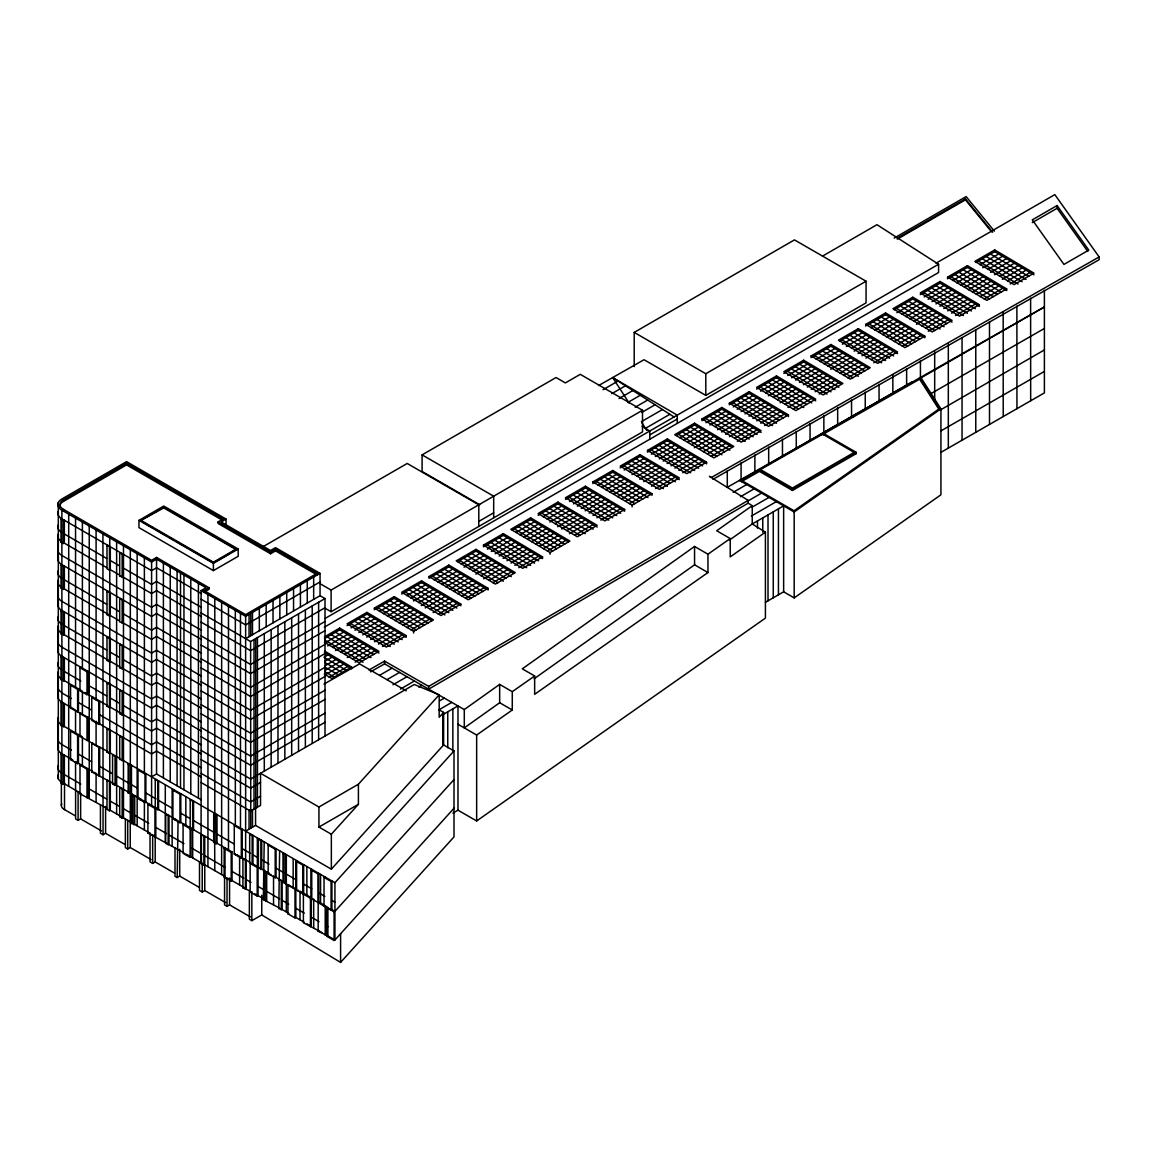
<?xml version="1.0" encoding="UTF-8"?>
<svg xmlns="http://www.w3.org/2000/svg" width="1157" height="1157" viewBox="0 0 1157 1157"><rect width="100%" height="100%" fill="white"/><g stroke="black" fill="none" stroke-linecap="round" stroke-linejoin="round"><path stroke-width="1.5" d="M58.313 534.057L58.313 538.179A13.768 7.94 0 0 0 61.885 541.736L61.032 542.228L61.032 519.305L61.885 518.828L151.596 570.618L156.557 567.754L201.477 593.686M58.313 579.888L58.313 584.01A13.768 7.94 0 0 0 61.885 587.568L61.032 588.06L61.032 565.137L61.885 564.645L151.596 616.45L156.557 613.586L201.477 639.517M58.313 625.72L58.313 629.842A13.768 7.94 0 0 0 61.885 633.4L61.032 633.877L61.032 610.968L61.885 610.477L151.596 662.281L156.557 659.418L201.477 685.349M58.313 671.552L58.313 675.659A13.768 7.94 0 0 0 61.885 679.231L61.032 679.709L61.032 656.8L61.885 656.308L151.596 708.113L156.557 705.249L201.477 731.181M58.313 717.383L58.313 721.491A13.768 7.94 0 0 0 61.885 725.063L61.032 725.54L61.032 702.632L61.885 702.14L74.178 709.241M57.966 548.823L58.313 547.811M58.313 556.98L58.313 561.087A13.768 7.94 0 0 0 61.885 564.645M57.966 594.655L58.313 593.642M58.313 602.811L58.313 606.919A13.768 7.94 0 0 0 61.885 610.477M57.966 640.486L58.313 639.474M58.313 648.643L58.313 652.75A13.768 7.94 0 0 0 61.885 656.308M57.966 685.855L58.313 684.843M58.313 694.46L58.313 698.582A13.768 7.94 0 0 0 61.885 702.14M57.966 737.877L58.313 736.864M58.313 746.019L58.313 750.141A13.768 7.94 0 0 0 61.885 753.699L72.804 760.004M201.101 782.522L250.606 811.1L260.527 805.373L260.527 773.281L318.942 807.022L358.41 784.229L439.183 694.836L414.322 684.496L250.606 779.023L201.101 750.43M245.631 831.145L255.567 825.418L331.35 869.167L331.35 834.226L358.41 804.289L358.41 784.229M438.937 709.704L443.608 712.408L439.183 717.297L439.183 694.836M331.35 869.167L443.608 744.949L443.608 712.408M327.055 936.418L327.894 935.926L327.894 907.29L327.055 907.768L327.055 936.418L334.098 940.482L334.937 939.99L334.937 882.704L454.007 750.951L443.608 744.949M327.055 907.768L334.098 911.832L334.937 911.354L454.007 779.587M454.007 808.237L334.937 939.99L329.311 936.736M261.757 895.243L261.757 914.927L340.592 962.393L454.007 836.873L454.007 750.951M499.665 684.394L499.665 702.733L464.29 727.898L464.29 709.559L499.665 684.394L512.276 691.684L512.276 710.008L476.655 735.042L476.655 820.964L457.984 810.189L452.864 813.14M707.954 554.203L694.562 546.466L522.299 668.847L534.65 675.963L534.65 694.301L707.954 572.541L707.954 554.203L730.226 538.555L716.704 530.745L752.238 505.667L748.203 503.165L748.203 500.403L709.472 476.351L711.381 477.479L1099.15 256.97L1054.822 194.607L935.999 263.218M534.086 678.812L694.562 564.804L694.562 546.466M729.503 540.044L752.238 523.991L783.636 505.869L783.636 591.806L765.384 602.334M512.276 691.684L534.65 675.963M919.453 377.63L939.354 408.71L794.078 510.772L741.435 480.372L741.435 481.645L759.455 471.391L792.458 490.438L856.223 453.616L856.223 452.358L823.712 433.586L740.451 480.936M752.238 505.667L752.238 523.991L765.413 532.177L730.226 556.893L730.226 538.555M783.636 591.806L794.179 597.894L794.179 511.958L940.93 408.869L921.059 377.833L1044.395 306.967L727.276 487.314L727.276 470.639M476.655 820.964L765.413 618.113L765.413 532.177M794.179 597.894L940.93 494.791L940.93 408.869M96.089 698.51L96.089 699.681L96.089 529.978M96.089 723.067L96.089 721.418L96.089 744.804M223.041 520.607L223.041 519.059L126.561 463.364L62.362 500.518A11.657 6.725 0 0 0 62.362 508.704L151.596 560.306L156.557 557.443L209.041 587.742L209.041 589.289L204.08 592.153L204.08 590.605L209.041 587.742M221.479 519.71L126.561 464.912L62.362 502.066A11.657 6.725 0 0 0 60.063 507.041M748.203 503.165L428.683 689.138L428.683 686.39L748.203 500.403M61.032 519.305L64.358 520.26L64.358 543.168L106.603 567.552M61.032 542.228L64.358 543.168M138.97 520.361L163.773 506.043L238.197 549.011L238.197 556.286L213.394 570.603L138.97 527.635L138.97 520.361L213.394 563.329L238.197 549.011M236.216 549.691L163.773 507.88L140.952 520.361L163.773 507.185L236.216 549.011L231.646 552.323M61.032 565.137L64.358 566.077L64.358 589L106.603 613.384M106.994 545.844L110.305 546.784L110.305 569.692L109.467 570.184L106.994 568.752L106.994 545.844L107.832 545.352M201.477 616.609L156.557 590.663L151.596 593.527L123.018 577.025L119.692 576.085L119.692 553.176L120.53 552.684M119.692 553.176L123.018 554.116L123.018 577.025M61.032 588.06L64.358 589M119.692 576.085L120.53 575.593M315.543 574.017L275.511 550.906L270.55 553.769L218.08 523.47L218.08 521.923L223.041 519.059M61.032 610.968L64.358 611.908L64.358 634.831L106.545 659.186M226.02 525.929L226.02 519.059L126.561 461.643L61.885 498.985A13.768 7.94 0 0 0 61.885 510.223L151.596 562.027L156.557 559.164L206.062 587.742L201.101 590.605L201.101 862.717M226.02 519.059L221.059 521.923L270.55 550.501L275.511 547.637L320.055 573.351L320.055 595.696L245.631 638.664M106.994 591.661L110.305 592.615L110.305 615.524L109.467 616.016L106.994 614.584L106.994 591.661L107.832 591.184M201.477 662.426L156.557 636.495L151.596 639.358L123.018 622.856L119.692 621.916L119.692 598.993L120.53 598.516M119.692 598.993L123.018 599.948L123.018 622.856M61.032 633.877L64.358 634.831M106.994 614.584L107.832 614.092M140.952 520.361L213.394 562.186L236.216 549.011M190.269 549.517L213.394 562.866L228.609 554.087M61.032 656.8L64.358 657.74L64.358 680.663L80.874 690.194L79.992 690.657L79.992 667.734L80.831 667.256M262.61 546.943L407.206 463.465L478.796 504.799L478.796 526.449M479.678 504.727L422.088 471.478L422.088 454.875L556.04 377.529L565.383 382.924L580.264 374.333L642.511 410.272L642.511 431.923L331.104 611.72L324.871 608.134M634.21 366.595L634.21 332.406L794.454 239.889L866.058 281.223L866.058 302.874L705.799 395.39L644.03 359.726L598.588 385.57M106.994 637.493L110.305 638.447L110.305 661.356L109.467 661.847L106.994 660.416L106.994 637.493L107.832 637.015M218.08 521.923L270.55 552.222L275.511 549.358L317.076 573.351L317.076 574.899M201.477 708.258L156.557 682.326L151.596 685.19L123.018 668.688L119.692 667.748L119.692 644.825L120.53 644.348M119.692 644.825L123.018 645.78L123.018 668.688M61.032 679.709L64.358 680.663M79.992 667.734L87.021 671.798L87.874 671.32L87.874 694.229L87.021 694.721L79.992 690.657M106.994 660.416L107.832 659.924L119.229 666.504M91.49 719.235L70.563 708.127L70.563 685.219L71.401 684.727M822.482 256.145L876.963 224.704L938.587 264.259L938.587 272.502L324.336 627.152M70.563 685.219L77.606 689.283L78.445 688.791L78.445 711.7M119.692 667.748L120.53 667.256M603.028 389.721L618.055 381.029M61.032 702.632L64.358 703.572L64.358 726.495L82.393 736.908L82.393 765.544M106.994 683.324L110.305 684.279L110.305 707.187L109.467 707.679L106.994 706.247L106.994 683.324L107.832 682.847M611.793 393.669L625.46 385.787M70.563 708.127L71.459 707.665M91.765 697.454L98.808 701.518L99.661 701.041L99.661 723.949L98.808 724.441L91.765 720.377L91.765 697.454L92.618 696.977M894.202 238.096L966.124 196.574L994.369 231.154M619.067 398.5L632.865 390.531M317.076 573.351L245.631 614.598L204.08 590.605M897.268 238.241L965.43 198.888L992.634 232.21M897.268 239.152L965.43 199.814L965.43 198.888M201.101 590.605L245.631 616.319L320.055 573.351M106.603 750.879L79.992 736.488L79.992 713.565L80.831 713.088M119.692 690.657L123.018 691.611L123.018 714.52L122.165 715.012L119.692 713.58L119.692 690.657L120.53 690.179M61.032 725.54L64.358 726.495M627.889 402.434L640.269 395.275M320.055 581.942L245.631 624.91L201.101 599.196M79.992 713.565L87.021 717.629L87.874 717.152L87.874 740.061M106.994 706.247L107.832 705.756L84.967 692.566M78.445 734.536L78.445 763.172L77.606 763.663L70.563 759.599L70.563 731.036L71.401 730.559M635.179 407.235L647.66 400.033M70.563 731.036L77.606 735.114L78.445 734.623M320.2 583.779L331.104 590.07L642.511 410.272M634.21 332.406L705.799 373.74L866.058 281.223M79.992 736.488L80.831 735.997M119.692 713.58L120.53 713.088L151.596 731.022L156.557 728.158L201.477 754.089M641.672 412.514L655.064 404.776M201.101 612.95L250.606 641.528L325.016 598.559L325.016 736.054M61.032 754.19L64.358 755.131L64.358 783.781L63.519 784.258L61.032 782.826L61.032 754.19L61.885 753.699M106.994 729.156L110.305 730.11L110.305 753.019L109.467 753.511L106.994 752.079L106.994 729.156L107.832 728.664M641.441 421.669L662.469 409.52M325.016 607.729L250.606 650.697L201.101 622.119M113.429 783.463L91.765 771.936L91.765 743.286L92.618 742.794M478.796 521.417L493.677 512.811M70.563 759.599L71.459 759.137M645.62 428.278L669.86 414.278M91.765 743.286L98.808 747.35L99.661 746.872L99.661 775.508M334.937 882.704L123.018 760.351L119.692 759.411L119.692 736.488L120.53 736.011M325.016 618.503L938.587 264.259M119.692 736.488L123.018 737.443L123.018 760.351M325.016 621.483L250.606 664.436L201.101 635.858M649.742 434.916L677.264 419.022M106.632 808.179L79.992 793.774L79.992 765.124L80.831 764.647M106.994 752.079L107.832 751.587M1057.093 205.541L1032.29 219.859L1063.963 264.418L1088.766 250.1L1057.093 205.541L1057.093 208.289L1087.739 251.416M61.032 782.826L61.928 782.378M325.016 630.637L250.606 673.605L201.101 645.028M1032.29 222.607L1057.093 208.289M79.992 765.124L87.021 769.188L87.874 768.711L87.874 797.347M62.97 783.954L63.823 783.463L80.831 793.283L79.992 793.774M112.576 755.304L115.902 756.244L115.902 784.894L115.064 785.386L112.576 783.94L112.576 755.304L113.429 754.812M324.437 636.914L339.695 628.106L378.932 651.333L359.089 662.787L324.379 642.236M366.943 612.386L347.086 623.84L386.322 647.052L406.165 635.598L366.943 612.386L366.943 614.092L406.165 637.319L406.165 635.598M374.376 609.797L374.376 608.09L394.219 596.622L433.456 619.848L413.613 631.303L413.613 633.024M421.553 580.843L401.71 592.297L440.947 615.524L460.79 604.07L421.553 580.843L421.553 582.564L460.79 605.776L460.79 604.07M448.844 565.093L448.844 566.814L429.001 578.269L429.001 576.548L448.844 565.093L488.08 588.306L488.08 590.027M476.033 549.387L456.191 560.856L495.413 584.068L515.27 572.614L476.033 549.387L476.033 551.108L513.751 573.438M503.324 535.358L483.481 546.813L483.481 545.092L503.324 533.637L542.546 556.864L542.546 558.585L503.324 535.358L503.324 533.637M550.038 552.54L569.895 541.071L530.658 517.859L510.815 529.313L550.038 552.54L550.038 554.246M557.949 502.109L538.106 513.563L577.329 536.776L597.171 525.321L557.949 502.109L557.949 503.816L597.171 527.042M585.428 487.95L565.585 499.405L565.585 497.698L585.428 486.229L624.664 509.456L624.664 511.177L585.428 487.95L585.428 486.229M592.876 483.655L592.876 481.934L612.718 470.48L651.941 493.706L651.941 495.413M640.052 454.701L620.21 466.155L659.432 489.382L679.289 477.913L640.052 454.701L640.052 456.422L679.289 479.634M667.343 438.937L667.343 440.658L647.501 452.127L647.501 450.406L667.343 438.937L706.565 462.164L706.565 463.885M694.576 423.216L674.733 434.67L713.956 457.897L733.813 446.443L694.576 423.216L694.576 424.937L732.294 447.267M702.024 418.921L721.867 407.466L761.089 430.679L741.247 442.148L702.024 418.921L702.024 420.642L721.867 409.188L721.867 407.466M729.358 404.863L729.358 403.142L749.201 391.688L788.438 414.9L788.438 416.621M776.492 375.924L756.649 387.393L795.871 410.605L815.714 399.151L776.492 375.924L776.492 377.645L815.714 400.872M803.681 360.232L783.824 371.686L823.061 394.913L842.903 383.459L803.681 360.232L803.681 361.953L841.399 384.283M811.115 355.937L830.957 344.482L870.194 367.695L850.352 379.149L811.115 355.937L811.115 357.658M858.292 328.689L838.449 340.158L877.686 363.37L897.528 351.916L858.292 328.689L858.292 330.41L897.528 353.637M865.74 326.115L865.74 324.394L885.582 312.94L924.819 336.166L924.819 337.887M912.815 297.219L892.973 308.673L932.209 331.9L952.052 320.431L912.815 297.219L912.815 298.94L952.052 322.152M940.106 281.469L920.263 292.923L959.5 316.136L979.343 304.681L940.106 281.469L940.106 283.176L979.343 306.403L979.343 304.681M947.597 278.851L947.597 277.13L967.44 265.676L1006.677 288.903L1006.677 290.624M994.731 249.926L974.888 261.381L1014.125 284.608L1033.968 273.153L994.731 249.926L994.731 251.648L1033.968 274.86M324.437 638.635L339.695 629.827L339.695 628.106M347.086 625.561L366.943 614.092M375.909 608.915L394.219 598.343L394.219 596.622M401.71 594.018L421.553 582.564M457.709 561.695L476.033 551.108M512.334 530.152L530.658 519.58L530.658 517.859M538.106 515.284L557.949 503.816M594.394 482.773L612.718 472.201L612.718 470.48M620.21 467.876L640.052 456.422M676.252 435.509L694.576 424.937M730.877 403.981L749.201 393.394L749.201 391.688M756.649 389.099L776.492 377.645M783.824 373.407L803.681 361.953M812.272 356.992L830.957 346.203L830.957 344.482M839.606 341.199L858.292 330.41M866.897 325.45L885.582 314.661L885.582 312.94M894.13 309.729L912.815 298.94M920.263 294.645L940.106 283.176M948.754 278.186L967.44 267.397L967.44 265.676M976.045 262.437L994.731 251.648M119.692 759.411L120.53 758.92L109.785 752.715M515.906 532.495L534.577 521.72M543.197 516.745L561.868 505.956M569.504 501.545L589.347 490.091M597.967 485.116L616.638 474.341M624.129 470.017L643.972 458.548M651.42 454.195L671.262 442.741M679.824 437.794L698.495 427.02M705.944 422.71L725.786 411.256M733.278 406.931L753.12 395.477M760.568 391.182L780.411 379.727M787.743 375.49L807.6 364.021M324.943 642.916L343.615 632.141M351.005 627.875L370.862 616.406M379.467 611.446L398.138 600.657M406.801 595.653L425.472 584.878M434.092 579.903L452.763 569.128M461.281 564.211L479.953 553.422M487.401 549.127L507.243 537.672M816.206 359.292L834.877 348.517M842.368 344.193L862.211 332.739M870.831 327.764L889.502 316.975M896.892 312.708L916.734 301.254M924.183 296.959L944.025 285.504M952.688 280.5L971.359 269.711M979.979 264.736L998.65 253.962M325.016 644.391L250.606 687.359L201.101 658.781M519.84 534.809L538.497 524.034M547.131 519.045L565.787 508.285M573.424 503.873L593.266 492.405M601.9 487.43L620.557 476.655M629.234 471.637L647.891 460.876M655.339 456.509L675.182 445.055M683.758 440.108L702.415 429.334M709.863 425.038L729.705 413.584M737.197 409.26L757.04 397.791M765.674 392.816L784.33 382.041M791.663 377.804L811.52 366.35M327.691 645.91L347.534 634.455M354.924 630.189L374.781 618.735M383.401 613.745L402.058 602.985M410.749 597.967L429.392 587.192M438.026 582.217L456.682 571.442M464.029 567.205L483.872 555.75M491.32 551.455L511.163 539.986M820.139 361.606L838.796 350.831M846.288 346.507L866.13 335.053M874.764 330.063L893.421 319.303M902.012 314.342L920.654 303.568M928.102 299.273L947.945 287.818M956.637 282.814L975.279 272.04M982.727 267.744L1002.569 256.29M128.167 764.3L129.006 763.808L129.006 792.458L128.167 792.935L128.167 764.3L131.479 765.24L131.479 793.89L128.167 792.935M523.774 537.108L542.416 526.348M549.85 522.053L569.707 510.599M577.343 506.188L597.186 494.733M605.834 489.744L624.476 478.984M631.968 474.645L651.81 463.19M659.259 458.837L679.101 447.383M687.692 442.408L706.334 431.648M714.983 426.658L733.625 415.898M741.116 411.574L760.959 400.12M768.407 395.824L788.25 384.355M795.582 380.118L815.439 368.664M332.826 647.544L351.453 636.784M358.844 632.517L378.701 621.049M387.349 616.059L405.977 605.299M413.468 600.975L433.311 589.52M441.96 584.516L460.602 573.756M469.149 568.825L487.791 558.064M495.239 553.769L515.082 542.315M824.088 363.92L842.715 353.16M851.422 348.127L870.05 337.367M878.698 332.377L897.34 321.617M905.945 316.656L924.573 305.896M932.021 301.601L951.864 290.147M960.57 285.114L979.198 274.354M987.847 269.364L1006.489 258.604M325.016 653.56L250.606 696.528L201.101 667.936M106.994 780.715L110.305 781.669L110.305 810.305L109.467 810.797L106.994 809.365L106.994 780.715L107.832 780.237M527.708 539.422L546.335 528.677M554.998 523.673L573.626 512.913M581.262 508.502L601.105 497.047M609.768 492.043L628.396 481.298M637.102 476.265L655.73 465.519M663.178 461.151L683.02 449.697M691.64 444.722L710.253 433.976M717.702 429.681L737.544 418.212M745.036 413.888L764.878 402.434M773.541 397.43L792.169 386.684M799.501 382.446L819.358 370.992M328.096 654.848L323.974 657.234L346.348 670.308M335.53 650.552L355.373 639.098M362.763 634.831L382.62 623.377M391.283 618.373L409.896 607.613M418.617 602.58L437.23 591.834M445.908 586.83L464.521 576.085M473.083 571.139L491.711 560.393M499.159 556.083L519.001 544.629M828.022 366.219L846.635 355.474M854.126 351.15L873.969 339.695M882.646 334.691L901.26 323.946M909.879 318.97L928.493 308.21M935.941 303.915L955.783 292.461M964.504 287.428L983.117 276.682M990.566 272.387L1010.408 260.918M325.189 661.11L332.001 657.176M340.693 652.158L359.292 641.412M366.682 637.145L386.539 625.691M395.217 620.687L413.816 609.941M421.307 605.617L441.15 594.163M449.842 589.144L468.44 578.399M475.787 574.161L495.63 562.707M503.078 558.412L522.921 546.957M531.656 541.736L550.255 530.991M557.688 526.695L577.545 515.241M585.182 510.83L605.024 499.376M613.702 494.357L632.315 483.612M639.807 479.287L659.649 467.833M667.097 463.48L686.94 452.011M694.33 447.745L714.173 436.29M721.621 431.995L741.463 420.541M748.955 416.216L768.798 404.762M777.475 399.743L796.088 388.998M803.421 384.76L823.278 373.306M830.712 369.257L850.554 357.802M858.046 353.464L877.888 342.009M886.58 337.005L905.179 326.26M913.813 321.27L932.412 310.539M939.86 306.243L959.703 294.775M968.438 289.742L987.037 278.996M994.485 274.701L1014.327 263.246M113.082 784.229L113.921 783.752L129.006 792.458M137.987 769.969L145.03 774.033L145.869 773.541L145.869 802.105L145.03 802.596L137.987 798.532L137.987 769.969L138.826 769.477M535.59 544.05L554.174 533.319M561.608 529.009L581.465 517.555M589.101 513.144L608.944 501.69M617.65 496.671L636.234 485.94M643.726 481.616L663.568 470.147M671.017 465.794L690.859 454.339M699.508 449.35L718.092 438.619M725.54 434.309L745.383 422.855M752.874 418.53L772.717 407.076M780.151 402.781L800.008 391.326M807.34 387.089L827.197 375.62M325.146 665.723L335.92 659.49M344.627 654.472L363.211 643.74M370.602 639.474L390.459 628.02M399.151 622.987L417.735 612.255M425.226 607.931L445.069 596.477M453.775 591.458L472.36 580.727M480.965 575.752L499.549 565.021M506.997 560.726L526.84 549.271M835.889 370.847L854.473 360.116M861.965 355.792L881.808 344.338M890.514 339.305L909.098 328.574M916.489 324.307L936.331 312.853M943.779 308.557L963.622 297.103M972.372 292.056L990.956 281.31M999.662 276.292L1018.247 265.56M325.016 667.3L250.606 710.268L201.101 681.69M119.692 788.047L123.018 789.002L123.018 817.637L122.165 818.129L119.692 816.697L119.692 788.047L120.53 787.57M325.146 670.293L339.84 661.818M347.288 657.509L367.131 646.054M374.521 641.788L394.378 630.334M403.084 625.301L421.654 614.584M430.418 609.522L448.988 598.791M457.709 593.758L476.279 583.041M483.626 578.804L503.469 567.349M510.917 563.054L530.759 551.585M539.524 546.35L558.093 535.633M566.814 530.6L585.384 519.883M593.02 515.472L612.863 504.004M621.584 498.971L640.154 488.254M648.918 483.192L667.488 472.475M674.936 468.108L694.779 456.653M703.442 451.649L722.011 440.933M729.46 436.637L749.302 425.183M756.794 420.859L776.636 409.39M785.357 404.357L803.927 393.64M811.259 389.403L831.116 377.949M839.823 373.161L858.393 362.43M865.884 358.106L885.727 346.652M894.448 341.619L913.018 330.902M921.681 325.898L940.251 315.167M947.699 310.871L967.541 299.417M976.306 294.355L994.875 283.639M1002.324 279.343L1022.166 267.889M543.457 548.664L562.013 537.947M569.446 533.652L589.303 522.197M596.94 517.786L616.782 506.332M625.518 501.285L644.073 490.582M651.565 486.244L671.407 474.789M678.855 470.436L698.698 458.982M707.375 453.963L725.931 443.247M734.666 438.214L753.221 427.497M760.713 423.173L780.556 411.718M787.989 407.423L807.846 395.954M815.179 391.717L835.036 380.263M325.218 674.849L343.759 664.132M352.495 659.085L371.05 648.383M378.44 644.116L398.297 632.648M407.018 627.615L425.574 616.898M433.065 612.574L452.908 601.119M461.643 596.072L480.198 585.355M488.833 580.38L507.388 569.663M514.836 565.368L534.679 553.914M843.757 375.461L862.312 364.759M871.091 359.682L889.646 348.966M898.382 343.933L916.937 333.216M925.614 328.212L944.17 317.495M951.618 313.2L971.461 301.746M980.239 296.669L998.795 285.953M1007.53 280.92L1026.085 270.203M325.016 676.469L250.606 719.437L201.101 690.859M151.596 776.853L156.557 773.99L201.477 799.921M91.49 770.793L75.552 761.595L75.624 818.925L78.097 820.356L80.628 818.896L101.469 830.914M329.166 677.163L347.707 666.461M355.141 662.166L374.998 650.711M382.388 646.445L402.231 634.976M410.981 629.929L429.522 619.226M438.315 614.15L456.856 603.448M465.606 598.4L484.132 587.698M492.781 582.694L511.322 571.992M518.77 567.697L538.612 556.242M547.406 550.992L565.947 540.29M574.696 535.228L593.237 524.526M600.873 520.115L620.716 508.661M629.466 503.613L648.007 492.911M655.498 488.587L675.341 477.118M682.789 472.765L702.632 461.31M711.324 456.292L729.865 445.59M737.313 441.28L757.155 429.825M764.647 425.501L784.489 414.047M793.239 409L811.78 398.297M819.127 394.06L838.97 382.591M847.719 377.789L866.26 367.087M873.752 362.763L893.594 351.309M902.344 346.247L920.871 335.544M928.276 331.278L948.118 319.824M955.552 315.528L975.394 304.074M984.202 298.998L1002.743 288.281M1010.177 283.986L1030.019 272.531M174.996 847.647L174.996 876.297L177.18 877.556L178.077 820.79L158.567 809.524L155.255 808.584L155.255 779.934L156.094 779.456M324.481 651.001L351.641 667.083L331.799 678.537L324.249 674.068M488.08 588.306L468.238 599.774L429.001 576.548M542.546 556.864L522.704 568.318L483.481 545.092M624.664 509.456L604.822 520.91L565.585 497.698M632.098 506.882L632.098 505.161L651.941 493.706M706.565 462.164L686.723 473.618L647.501 450.406M788.438 414.9L768.581 426.355L729.358 403.142M924.819 336.166L904.976 347.621L865.74 324.394M1006.677 288.903L986.834 300.357L947.597 277.13M131.392 794.816L132.245 794.324L132.245 822.96L131.392 823.451L131.392 794.816L134.718 795.756L134.718 824.406L131.392 823.451M155.255 779.934L158.567 780.888L158.567 809.524M325.016 690.223L250.606 733.191L201.101 704.613M137.987 798.532L138.883 798.07M139.925 799.646L140.764 799.154M119.692 816.697L120.53 816.206L150.034 833.242L150.034 861.878L152.666 863.411L155.197 861.951L174.548 873.116M325.016 699.392L250.606 742.346L201.101 713.768M183.92 852.81L147.908 832.982L147.908 804.346L148.747 803.855M172.914 790.13L179.957 794.194L180.796 793.716L180.796 822.265L179.957 822.757L172.914 818.693L172.914 790.13L173.752 789.653M100.428 804.592L100.428 833.242L103.06 834.761L105.591 833.3L124.927 844.465M379.612 675.312L392.021 668.153M147.908 804.346L154.951 808.41L155.79 807.919L144.379 801.251L144.379 829.974M155.255 808.584L156.585 808.381L155.747 808.873M325.016 713.131L250.606 756.099L201.101 727.522M387.06 679.607L399.498 672.434M183.92 824.16L183.081 824.652L183.081 853.288L190.124 857.351L190.225 800.123L191.064 799.646M325.016 722.301L250.606 765.269L201.101 736.691M165.682 814.6L169.009 815.555L169.009 844.191L168.155 844.682L165.682 843.251L165.682 814.6L166.521 814.109M392.961 684.799L406.975 676.7M733.162 492.347L746.684 484.537M147.908 832.982L148.747 832.505M149.195 833.734L150.034 833.242M400.423 689.08L414.437 680.981M149.947 834.154L152.666 834.761L152.666 863.411M174.852 819.807L175.69 819.33M125.375 819.011L125.375 847.647L127.718 848.992L130.249 847.531L151.075 859.564M151.827 835.253L152.666 834.761M740.48 496.715L754.118 488.833M418.791 687.07L421.915 685.262M260.527 782.45L250.606 788.177L201.101 759.599M747.784 501.068L761.552 493.128M213.698 813.675L217.01 814.629L217.01 843.265L216.171 843.757L213.698 842.325L213.698 813.675L214.537 813.197L214.624 832.722L192.669 820.053M190.124 828.716L191.064 828.282M165.682 843.251L166.521 842.759M190.717 829.063L191.57 828.571L179.537 821.629M752.021 507.214L768.986 497.423M854.271 452.358L792.458 488.052L759.469 469.004M260.527 796.204L250.606 801.931L201.101 773.353M759.455 471.391L759.455 470.132L792.458 489.18L856.223 452.358M751.414 516.022L776.318 501.646M201.405 835.224L204.731 836.164L204.731 864.814L203.878 865.306L201.405 863.874L201.405 835.224L202.244 834.732M939.932 410.258L1044.395 349.935M439.631 700.809L444.331 698.105M234.278 825.563L241.321 829.627L242.16 829.15L242.16 857.699L241.321 858.19L234.278 854.126L234.278 825.563L235.131 825.086M185.12 854.473L185.959 853.982M438.532 710.051L451.808 702.386M213.698 842.325L214.537 841.833L214.537 813.197M214.19 842.614L215.028 842.122M190.124 857.351L190.963 856.874L190.963 828.224M224.154 848.37L225.008 847.879L225.008 876.529L224.154 877.006L224.154 848.37L231.198 852.434L232.051 851.942L232.051 880.593L231.198 881.07L224.154 877.006M250.158 863.382L250.158 892.018L257.201 896.082L258.04 895.59L258.04 866.955L257.201 867.446L249.666 863.093L249.666 834.443L250.505 833.951M177.18 877.556L179.711 876.095L199.047 887.26M201.405 863.874L202.244 863.382L202.229 892.018L204.76 890.557L225.601 902.59M249.666 834.443L252.978 835.383L252.978 864.033L259.24 867.649L258.387 868.126L258.387 839.49L259.24 838.999M236.216 855.24L237.069 854.748M258.387 839.49L261.713 840.43L261.713 869.081L269.422 873.535M261.757 914.927L251.836 920.654L249.362 919.222L249.362 890.586L242.927 887.838L242.927 859.203L243.765 858.711M268.164 845.131L275.207 849.195L276.046 848.703L276.046 877.266L275.207 877.758L268.164 873.694L268.164 845.131L269.017 844.639M242.927 859.203L246.253 860.143L246.253 888.793M249.666 863.093L250.505 862.601L241.003 857.12M226.194 878.192L227.032 877.7L227.032 906.336L224.559 904.904L224.559 876.268M252.978 864.033L252.139 864.525L252.139 835.875M318.942 807.022L318.942 827.067L358.41 804.289M283.002 853.692L283.841 853.201L283.841 881.851L283.002 882.343L283.002 853.692L286.329 854.633L286.329 911.933M258.387 868.126L261.713 869.081M279.632 850.785L278.794 908.549L279.632 908.071L263.362 899.64L264.201 841.862M263.362 871.004L266.689 871.944L266.689 900.594M242.927 887.838L243.765 887.361L228.291 878.423M268.164 873.694L269.06 873.231M270.102 874.808L270.955 874.316M295.758 861.054L296.597 860.562L296.597 889.126L295.802 889.646L302.787 893.681L303.64 893.19L303.64 864.641L302.787 865.118L295.758 861.054L295.845 917.429L304.233 922.274M250.158 892.018L251.836 892.018L251.836 920.654M227.032 906.336L229.563 904.875L250.404 916.908M250.997 892.51L251.836 892.018M278.794 879.913L282.12 880.853L282.12 909.503L288.802 913.365L287.963 913.842L287.963 885.206L288.802 884.715M283.002 882.343L295.845 888.778L295.006 889.27L287.963 885.206M310.886 869.789L311.725 869.312L311.783 897.89L310.886 898.353L310.886 869.789L317.929 873.853L318.768 873.376L318.768 901.925L317.929 902.417L310.886 898.353M263.362 899.64L264.215 899.163L264.215 870.512M295.758 889.617L296.64 889.154M297.696 890.731L298.535 890.239M324.032 877.382L331.076 881.446L331.914 880.954L331.914 909.518L331.076 910.009L324.032 905.945L324.032 877.382L324.871 876.89M321.834 932.426L303.394 922.751L303.394 894.115L304.233 893.623M278.794 908.549L282.12 909.503M303.394 894.115L310.438 898.179L311.276 897.687L311.276 926.338M312.824 899.466L313.663 898.975L313.706 927.74M327.894 935.926L318.175 931.284L318.175 902.648L319.014 902.156L324.683 905.425M287.963 913.842L295.006 917.906L295.845 917.429M324.032 905.945L324.929 905.483M318.175 902.648L325.218 906.712L326.057 906.22L326.057 934.87M325.97 907.059L326.809 906.567M318.175 931.284L319.014 930.807M740.046 480.705L911.774 382.041M823.408 434.077L919.641 379.178L919.641 377.92M930.141 394.103L1044.395 328.458M940.742 430.983L1044.395 371.426M940.742 452.459L1044.395 392.903L1044.395 290.306M323.974 684.105L359.552 663.872L406.252 690.83M368.938 670.004L384.558 661.124L428.683 686.39M370.5 671.87L384.558 663.872L464.29 709.559M712.958 479.331L1099.15 259.718L1099.15 256.97M986.299 256.507L1026.028 279.444M982.336 258.806L1022.05 281.744M978.359 261.092L1018.088 284.029M959.008 272.271L997.406 294.428M955.046 274.556L993.444 296.727M951.068 276.856L989.466 299.012M931.674 288.05L971.403 310.987M927.712 290.335L967.426 313.272M923.734 292.634L963.463 315.572M904.384 303.799L944.112 326.737M900.421 306.099L940.149 329.036M896.458 308.384L934.842 330.555M877.151 319.534L915.549 341.691M873.188 321.82L911.586 343.991M869.211 324.105L907.609 346.276M849.86 335.284L889.588 358.222M845.897 337.569L885.626 360.507M841.934 339.869L881.648 362.806M822.526 351.063L860.924 373.234M818.563 353.362L858.292 376.285M814.586 355.647L852.984 377.818M795.235 366.581L834.964 389.504M791.272 368.866L831.001 391.804M787.31 371.151L827.024 394.089M768.06 382.273L806.443 404.444M764.083 384.558L803.811 407.495M760.12 386.857L798.518 409.028M821.745 433.586L856.223 453.616M740.769 398.022L779.167 420.193M736.792 400.322L776.521 423.245M732.829 402.607L772.558 425.545M713.435 413.801L753.149 436.739M709.458 416.101L749.186 439.038M705.495 418.386L745.224 441.323M686.144 429.565L724.542 451.736M682.182 431.85L721.896 454.788M678.204 434.15L716.602 456.306M739.468 480.372L794.179 511.958M658.912 445.286L698.626 468.223M654.934 447.585L694.663 470.509M650.972 449.871L690.7 472.808M631.621 461.108L670.019 483.264M627.658 463.393L667.372 486.33M623.681 465.692L663.409 488.616M604.287 476.886L642.685 499.057M600.309 479.172L638.707 501.343M596.347 481.471L634.745 503.642M576.996 492.636L616.724 515.574M694.562 564.804L707.954 572.541M573.033 494.936L612.747 517.859M569.056 497.221L608.784 520.158M549.517 508.502L587.901 530.673M545.54 510.801L585.268 533.739M541.577 513.086L579.975 535.257M422.088 454.875L493.677 496.208L493.677 517.859M522.226 524.266L560.624 546.422M518.249 526.551L556.647 548.722M514.287 528.85L552.684 551.007M494.892 540.218L534.606 563.155M490.915 542.517L530.644 565.455M486.952 544.802L526.681 567.74M467.602 555.982L505.999 578.138M463.639 558.267L503.353 581.204M459.662 560.552L498.06 582.723M440.412 571.674L478.81 593.845M436.449 573.959L474.847 596.13M432.472 576.258L470.87 598.429M413.121 587.423L452.85 610.361M409.159 589.723L448.887 612.646M405.196 592.008L444.91 614.946M385.787 603.202L424.185 625.373M381.824 605.501L420.222 627.673M377.847 607.787L416.245 629.958M320.055 595.696L325.016 598.559M358.496 618.966L398.225 641.904M499.665 702.733L512.276 710.008M354.534 621.251L394.262 644.189M350.571 623.551L390.285 646.474M142.499 521.937L153.288 528.17M156.369 529.949L167.158 536.183M170.238 537.962L173.319 539.74M176.399 541.519L187.188 547.738M331.264 634.687L370.992 657.624M327.301 636.972L365.699 659.143M324.654 640.038L363.052 662.209M457.984 724.253L476.655 735.042M325.146 662.657L342.371 672.607M325.146 667.242L338.408 674.907M325.146 671.827L334.431 677.192M201.477 607.439L156.557 581.508L151.596 584.372L123.018 567.87M64.358 533.999L106.603 558.397M109.785 560.219L119.229 565.686M109.785 569.389L119.229 574.841M201.477 630.348L156.557 604.417L151.596 607.28L61.885 555.49A13.768 7.94 0 0 1 58.313 551.918L57.966 550.906M201.477 653.271L156.557 627.325L151.596 630.203L123.018 613.687M64.358 579.831L106.603 604.229M109.785 606.051L119.229 611.518M109.785 615.22L119.229 620.673M201.477 676.18L156.557 650.248L151.596 653.112L61.885 601.322A13.768 7.94 0 0 1 58.313 597.75L57.966 596.737M201.477 699.103L156.557 673.157L151.596 676.021L123.018 659.519M64.358 625.662L106.603 650.046M109.785 651.883L119.229 657.335M201.477 722.011L156.557 696.08L151.596 698.944L61.885 647.139A13.768 7.94 0 0 1 58.313 643.581L57.966 642.569M201.477 744.934L156.557 718.989L151.596 721.852L123.018 705.351M64.358 671.494L80.831 680.996M87.874 685.06L106.603 695.878M109.785 697.714L119.229 703.167M318.942 827.067L331.35 834.226M109.785 706.884L119.229 712.336M201.477 767.843L156.557 741.912L151.596 744.775L99.661 714.78M61.885 692.971L71.401 698.481M78.445 702.545L91.49 710.065M201.477 777.012L156.557 751.067L151.596 753.945L95.713 721.679M92.661 719.914L94.18 720.797M190.225 800.123L193.552 801.078L193.552 829.714L192.713 830.205L183.081 824.652M71.401 750.04L61.885 744.529A13.768 7.94 0 0 1 58.313 740.972L57.966 739.959M78.445 754.104L91.49 761.624M99.661 766.339L112.215 773.599M115.902 775.725L129.006 783.289M131.479 784.721L137.162 788.004M145.869 793.022L156.094 798.923M158.567 800.355L172.133 808.193M180.796 813.197L189.762 818.361M217.01 834.096L233.801 843.786M242.16 848.616L250.505 853.432M252.978 854.864L257.346 857.395M261.713 859.911L269.017 864.12M276.046 868.184L283.841 872.682M286.329 874.114L296.597 880.043M303.64 884.107L311.725 888.778M318.768 892.842L324.871 896.371M331.914 900.435L334.937 902.185M94.18 772.355L95.713 773.238M96.754 773.831L96.089 773.454L96.089 802.09M143.179 800.543L130.322 793.21L130.322 821.86M192.669 829.207L232.051 851.942M236.592 854.56L239.615 856.31L239.615 884.96M275.062 876.775L283.841 881.851M311.276 897.687L300.025 891.194L300.025 919.829M330.714 908.91L334.937 911.354M64.358 774.612L80.831 784.113M87.874 788.177L106.603 798.995M109.785 800.832L119.229 806.284M123.018 808.468L132.245 813.805M134.718 815.237L148.747 823.336M155.79 827.4L166.521 833.59M169.009 835.021L183.92 843.641M190.963 847.705L202.244 854.213M204.731 855.645L225.008 867.36M232.051 871.423L243.765 878.192M246.253 879.624L250.997 882.372M258.04 886.436L264.215 889.993M266.689 891.425L279.632 898.902M282.12 900.334L288.802 904.196M295.845 908.259L304.233 913.104M311.276 917.168L319.014 921.637M326.057 925.701L327.894 926.757M119.229 815.454L109.785 810.001L109.785 537.889M187.217 854.705L225.008 876.529M254.945 893.811L264.215 899.163M307.053 923.893L309.874 925.513M61.711 803.84A10.254 5.915 0 0 0 63.476 808.974L75.089 815.743M202.229 892.018L199.496 890.442L199.496 861.791M629.249 403.229L612.66 377.572L677.264 415.132L677.264 423.375M990.522 254.077L1028.674 276.378M963.231 269.827L1001.384 292.142M935.897 285.62L975.365 308.688M908.607 301.37L946.759 323.671M881.374 317.09L919.526 339.406M854.083 332.854L893.566 355.922M826.749 348.633L864.901 370.934M799.458 364.137L838.941 387.219M772.269 379.843L811.751 402.911M744.978 395.593L783.144 417.894M717.644 411.371L757.126 434.453M690.367 427.121L729.836 450.203M663.12 442.856L702.603 465.924M635.829 458.664L675.312 481.746M608.495 474.457L647.978 497.524M581.219 490.206L620.687 513.289M553.726 506.072L593.208 529.154M526.435 521.821L564.602 544.137M499.101 537.788L538.583 560.87M471.825 553.538L511.293 576.62M444.635 569.244L482.787 591.545M417.344 584.994L456.827 608.076M390.01 600.772L428.162 623.073M362.72 616.522L402.202 639.604M335.487 632.257L373.639 654.558M967.44 267.397L1005.361 289.843M885.582 314.661L923.503 337.106M830.957 346.203L868.878 368.635M749.201 393.394L786.919 415.725M721.867 409.188L761.089 432.4M667.343 440.658L705.061 462.988M612.718 472.201L650.436 494.531M592.876 481.934L632.098 505.161M530.658 519.58L568.376 541.91M448.844 566.814L486.562 589.13M394.219 598.343L431.951 620.673M374.376 608.09L413.613 631.303M339.695 629.827L378.932 653.04M324.481 652.722L350.137 667.907M642.106 426.268L649.742 431.011L649.742 439.27M612.66 377.572L674.3 417.127M965.43 199.814L991.506 231.733M641.947 422.84L646.821 430.39M919.641 379.178L939.354 409.968L939.354 408.71M57.966 687.938L58.313 688.95A13.768 7.94 0 0 0 61.885 692.522M1030.612 298.159L1030.67 400.785M1016.887 306.041L1016.945 408.681M214.667 841.906L214.797 870.628M1003.177 312.274L1003.22 416.563M989.495 321.848L989.495 424.445M975.77 329.745L975.77 432.342M962.046 337.627L962.046 440.224M948.321 343.846L948.321 448.106M934.682 351.67L934.682 400.438M920.422 360.81L920.422 377.471M906.625 368.649L906.625 385.31M892.842 374.825L892.842 393.163M879.045 384.341L879.045 401.002M865.248 392.18L865.248 408.855M853.389 415.594L853.389 416.853M851.552 400.091L851.552 416.751M837.668 407.886L837.668 424.547L823.856 432.385L823.856 415.725M823.712 433.586L823.712 434.844M821.918 433.673L821.918 434.945M810.059 423.563L810.059 440.238M796.262 431.416L796.262 448.077M792.458 489.18L792.458 490.438M782.465 439.255L782.465 455.93M778.444 508.863L778.444 594.785M773.266 511.857L773.266 597.779M768.667 447.108L768.667 463.769M768.017 514.879L768.017 600.816M762.752 517.917L762.752 532.249M757.488 520.954L757.488 528.113M754.87 454.947L754.87 471.622M741.073 462.8L741.073 479.461M705.799 373.74L705.799 395.39M457.984 810.189L457.984 705.915L442.798 714.679L442.798 745.238M452.864 708.865L452.864 752.007M447.759 711.815L447.759 747.769M384.558 661.124L384.558 663.872M351.641 667.083L351.641 668.804M340.592 933.742L340.592 962.393M334.098 911.832L334.098 940.482M331.104 590.07L331.104 611.72M331.076 881.446L331.076 910.009M325.218 906.712L325.218 935.348M320.561 874.403L320.561 903.053M318.623 602.262L318.623 739.742M317.929 873.853L317.929 902.417M313.663 577.054L313.663 599.398M312.216 605.95L312.216 743.445M310.438 898.179L310.438 926.815M307.256 580.742L307.256 603.086M306.865 866.492L306.865 895.142M305.376 609.898L305.376 747.393M302.787 865.118L302.787 893.681M300.415 584.69L300.415 607.035M298.52 613.861L298.52 751.341M295.006 889.27L295.006 917.906M293.56 588.653L293.56 610.997M293.169 858.595L293.169 887.231M291.68 617.809L291.68 755.304M286.719 592.601L286.719 614.946M285.475 855.124L285.475 883.774M284.839 621.757L284.839 759.252M281.281 881.345L281.281 909.981M279.864 596.549L279.864 618.894M277.984 625.72L277.984 763.201M275.511 549.358L275.511 550.906M275.207 849.195L275.207 877.758M273.544 875.82L273.544 904.543M273.023 600.512L273.023 622.856M271.143 629.668L271.143 767.163M270.55 552.222L270.55 553.769M266.182 604.46L266.182 626.805M265.85 872.436L265.85 901.072M264.288 633.617L264.288 771.112M260.875 840.922L260.875 869.558M259.327 608.408L259.327 630.753M257.447 637.579L257.447 807.152M257.346 837.914L257.346 866.55M257.201 867.446L257.201 896.082M255.74 638.563L255.74 808.136M255.567 807.788L255.567 825.418M254.019 639.546L254.019 809.119M252.486 612.371L252.486 634.716M252.486 809.567L252.486 827.197M250.78 613.355L250.78 635.699M250.606 641.528L250.78 828.181M249.059 614.338L249.059 636.683M249.059 809.784L249.059 829.179M245.631 616.319L245.631 859.709M245.4 860.634L245.4 889.27M241.321 829.627L241.321 858.19M240.482 613.34L240.482 828.166M235.334 610.361L235.334 825.201M231.198 852.434L231.198 881.07M229.563 878.033L229.563 904.875M228.479 606.413L228.479 849.889M221.638 602.464L221.638 874.576M216.171 815.107L216.171 843.757M214.797 598.516L214.797 813.342M213.394 563.329L213.394 570.603M207.942 594.553L207.942 866.68M204.76 865.494L204.76 890.557M203.878 836.656L203.878 865.306M198.425 583.33L198.425 798.156M192.669 800.572L192.669 857.858M190.789 578.919L190.789 793.76M185.829 796.623L185.829 825.259M183.949 574.971L183.949 789.797M180.521 572.99L180.521 787.83M179.957 794.194L179.957 822.757M179.711 849.238L179.711 876.095M177.093 571.023L177.093 785.849M172.133 788.712L172.133 845.998M170.253 567.06L170.253 781.901M168.155 816.032L168.155 844.682M165.292 784.764L165.292 842.05M163.397 563.112L163.397 777.938M157.728 781.365L157.728 810.016M156.557 557.443L156.557 773.99M155.79 807.919L155.79 836.569M155.197 835.094L155.197 861.951M154.951 808.41L154.951 837.046M151.596 562.027L151.596 805.503M145.03 774.033L145.03 802.596M144.379 557.862L144.379 772.688M137.162 553.697L137.162 825.809M133.879 796.247L133.879 824.883M130.64 765.732L130.64 794.367M130.322 549.749L130.322 764.575M130.249 820.689L130.249 847.531M127.718 820.356L127.718 848.992M126.561 463.364L126.561 464.912M123.481 545.786L123.481 817.912M122.165 554.608L122.165 577.517M122.165 600.425L122.165 623.348M122.165 646.257L122.165 669.18M122.165 692.088L122.165 715.012M122.165 737.92L122.165 760.843M122.165 789.479L122.165 818.129M116.626 541.838L116.626 813.949M115.064 756.736L115.064 785.386M109.467 547.275L109.467 570.184M109.467 593.093L109.467 616.016M109.467 638.924L109.467 661.847M109.467 684.756L109.467 707.679M109.467 730.588L109.467 753.511M109.467 782.146L109.467 810.797M105.591 806.443L105.591 833.3M102.93 533.927L103.06 834.761M98.808 701.518L98.808 724.441M98.808 747.35L98.808 776M89.248 526.03L89.248 798.142M87.021 671.798L87.021 694.721M87.021 717.629L87.021 740.552M87.021 769.188L87.021 797.838M82.393 522.067L82.393 668.153M82.393 691.076L82.393 713.985M80.628 793.832L80.628 818.896M78.097 791.706L78.097 820.356M77.606 689.283L77.606 712.191M77.606 735.114L77.606 763.663M75.552 518.119L75.552 687.113M75.552 710.036L75.552 732.945M68.697 514.171L68.697 786.283M64.517 782.797L64.517 809.654M63.418 499.824L63.418 501.371M63.418 509.398L63.418 510.946M63.519 520.737L63.519 543.66M63.519 566.568L63.519 589.492M63.519 612.4L63.519 635.309M63.519 658.232L63.519 681.14M63.519 704.063L63.519 726.972M63.519 755.622L63.519 784.258M61.885 510.223L61.885 782.349A13.768 7.94 0 0 1 58.313 774.669M61.364 782.103L61.364 805.373M58.313 502.557L58.313 778.777M57.966 535.084L57.966 560.075M57.966 580.915L57.966 605.906M57.966 626.747L57.966 651.724M57.966 672.579L57.966 697.555M57.966 718.396L57.966 749.114M61.885 518.828A13.768 7.94 0 0 1 58.313 511.148M61.885 773.18A13.768 7.94 0 0 1 58.313 765.5M61.885 670.062A13.768 7.94 0 0 1 58.313 662.383M61.885 624.23A13.768 7.94 0 0 1 58.313 616.551M61.885 578.399A13.768 7.94 0 0 1 58.313 570.719M61.885 532.567A13.768 7.94 0 0 1 58.313 524.902M92.618 771.444L91.765 771.936L92.618 771.444M235.131 853.635L234.278 854.126L235.175 853.664"/></g></svg>
